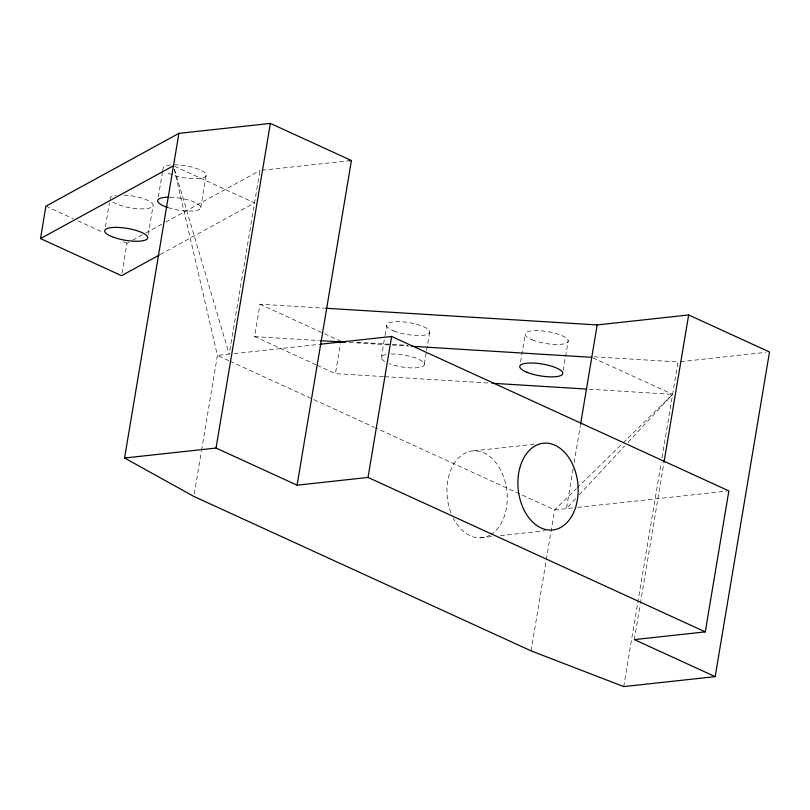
<?xml version="1.0" encoding="UTF-8"?>
<svg xmlns="http://www.w3.org/2000/svg" width="810" height="810" viewBox="0 0 810 810"><rect width="100%" height="100%" fill="white"/><g stroke="black" fill="none" stroke-linecap="round" stroke-linejoin="round"><path stroke-width="0.61" stroke-dasharray="4.05 3.04" d="M105.442 226.608L109.401 202.925M121.976 273.203L126.978 243.294L131.412 240.864M148.26 234.556L153.06 205.902M158.304 196.87L162.476 171.943M162.689 170.697L163.104 168.207A21.819 6.014 9.5 0 1 172.135 164.855M200.738 207.684L206.155 175.284A21.819 6.014 9.5 0 0 174.535 164.805M194.248 493.928L201.346 451.514M201.548 450.269L217.414 355.458L174.332 169.462M228.886 360.713L217.414 355.458L229.22 354.173L259.959 170.495L348.918 160.795M316.062 364.763L254.573 336.606L259.99 304.216L324.405 308.164M383.403 376.579L335.421 373.633L340.423 343.724M381.277 357.929L384.821 336.747M385.033 335.502L386.704 325.529M424.318 364.024L426.404 351.56M426.617 350.315L429.745 331.624M520.577 361.918L525.163 334.5M563.203 370.504L568.205 340.595M531.066 650.865L546.092 561.046M546.304 559.801L554.647 509.895L576.264 488.734M573.095 468.929L566.453 508.609L575.87 498.474M574.128 462.733L580.355 425.523M623.71 686.596L661.173 462.743M662.003 457.772L678.041 361.949L593.426 356.754M634.331 639.606L640.173 604.675M640.386 603.43L663.734 463.897M579.292 494.788L624.672 445.956M628.094 442.26L672.614 394.349L591.776 357.321M577.165 487.843L622.191 443.748M623.092 442.857L672.614 394.349L587.999 389.144M132.516 240.266L144.706 233.584M145.81 232.976L164.653 222.669M165.756 222.061L259.959 170.495M160.34 254.461L254.532 202.885L174.626 166.293M234.232 353.626L320.679 344.209M680.542 361.675L765.744 352.391M473.698 450.846L534.681 444.204M572.721 507.931L554.647 509.895L375.708 427.953M577.732 507.384L726.367 491.184M480.502 537.81L491.7 536.595M500.418 535.643L545.221 530.753M357.261 342.245L407.774 345.343M254.573 336.606L318.978 340.565M349.292 342.427L390.967 344.989M392.232 345.06L408.645 346.072M384.669 376.66L489.493 383.1M45.917 206.175L73.315 218.72M77.882 220.816L103.002 232.318M123.555 241.724L126.978 243.294M259.99 304.216L340.838 341.233M317.196 365.29L335.421 373.633M230.03 361.24L374.564 427.427M174.555 169.391L229.22 354.173M170.11 197.215A21.819 6.014 9.5 0 1 200.708 207.836A21.819 6.014 9.5 0 1 167.781 207.542M391.21 354.051A21.819 6.014 9.5 0 1 419.59 359.751A21.819 6.014 9.5 0 1 418.051 367.629A21.819 6.014 9.5 0 1 389.337 363.649M384.649 361.452A21.819 6.014 9.5 0 1 386.897 354.416M124.041 195.048A21.819 6.014 9.5 0 1 151.662 202.763A21.819 6.014 9.5 0 1 139.948 208.828A21.819 6.014 9.5 0 1 111.912 201.326M110.352 199.554A21.819 6.014 9.5 0 1 116.103 195.301M206.155 175.284A21.819 6.014 9.5 0 1 173.198 175.152M172.034 174.747A21.819 6.014 9.5 0 1 166.556 172.267M490.202 534.934A43.639 29.97 83.8 0 1 453.367 518.268M450.927 512.77A43.639 29.97 83.8 0 1 462.388 454.724A43.639 29.97 83.8 0 1 503.597 476.776A43.639 29.97 83.8 0 1 491.214 534.327M393.69 330.834A21.819 6.014 9.5 0 0 429.259 333.143A21.819 6.014 9.5 0 0 401.719 321.772A21.819 6.014 9.5 0 0 393.69 330.834M532.15 339.805A21.819 6.014 9.5 0 0 567.719 342.103A21.819 6.014 9.5 0 0 540.179 330.743A21.819 6.014 9.5 0 0 532.15 339.805"/><path stroke-width="1.21" d="M159.236 255.059L121.551 275.694L40.5 238.575L45.917 206.175L178.899 133.367L270.368 123.403L351.418 160.522L297.088 485.17L216.037 448.051L124.578 458.014L178.899 133.367M216.037 448.051L270.368 123.403M297.088 485.17L368.034 477.434L391.625 336.474L728.858 490.911L705.277 631.871L634.331 639.606L715.169 676.633L769.5 351.985L688.652 314.958L597.193 324.932L325.66 308.245M580.567 424.288L597.193 324.932M663.937 462.652L688.652 314.958M40.5 238.575L173.482 165.766M348.918 160.795L351.418 160.522M320.679 344.209L391.625 336.474M715.169 676.633L623.71 686.596L531.066 650.865L193.823 496.419L124.578 458.014M320.244 340.645L345.505 342.195M411.176 346.224L591.776 357.321M492.014 383.251L586.734 389.073M368.034 477.434L705.277 631.871M167.781 207.542A21.819 6.014 9.5 0 1 169.108 197.205M113.461 237.259A21.819 6.014 9.5 0 0 147.633 238.292A21.819 6.014 9.5 0 0 117.582 227.407A21.819 6.014 9.5 0 0 113.461 237.259M526.723 372.195A21.819 6.014 9.5 0 0 562.302 374.503A21.819 6.014 9.5 0 0 534.762 363.133A21.819 6.014 9.5 0 0 526.723 372.195M520.385 466.003A43.639 29.97 83.8 0 0 551.448 530.074A43.639 29.97 83.8 0 0 572.295 463.715A43.639 29.97 83.8 0 0 520.385 466.003"/></g></svg>
